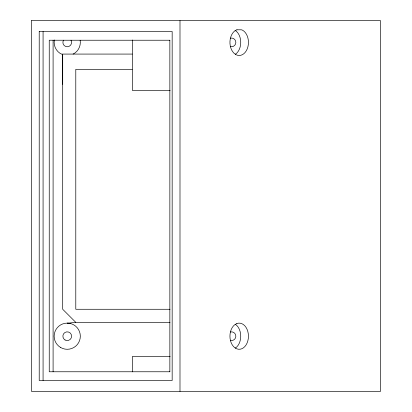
<?xml version="1.0" encoding="UTF-8"?>
<svg xmlns="http://www.w3.org/2000/svg" width="412" height="412" viewBox="0 0 412 412"><rect width="100%" height="100%" fill="white"/><g stroke="black" fill="none" stroke-linecap="round" stroke-linejoin="round"><path stroke-width="0.62" d="M43.075 380.492L43.075 31.508M53.096 371.768L53.096 40.232M132.242 54.075L62.696 54.075L62.696 309.273L75.787 322.359L170.002 322.359M132.35 371.825L132.35 356.504L170.141 356.504M132.35 40L132.35 90.398L170.141 90.398M169.852 371.768L169.852 40.232M179.993 391.4L179.993 20.6M62.696 84.316L62.696 54.075M236.957 29.793L235.298 30.529A13.086 9.255 90 0 0 233.872 53.107L236.014 54.688A13.086 9.255 90 0 0 247.885 46.901A13.086 9.255 90 0 0 242.374 30.112L241.375 29.793L236.879 29.793M67.686 323.178L75.787 322.359M169.857 40.232L49.244 40.232L49.244 371.768L169.857 371.768M62.696 54.616L60.075 53.354A13.086 13.086 0 0 1 54.379 39.974M132.185 69.345L75.787 69.345L75.787 309.273L170.002 309.273M67.238 323.116L70.627 323.564M230.385 331.979A4.362 4.362 0 0 1 235.844 336.243A4.362 4.362 0 0 1 230.318 340.41M80.155 40.278A13.086 13.086 0 0 1 73.14 54.08M230.354 38.187A4.362 4.362 0 0 1 235.844 42.4A4.362 4.362 0 0 1 230.354 46.613M71.019 40.221A4.362 4.362 0 0 1 67.238 46.762A4.362 4.362 0 0 1 63.463 40.221M235.108 30.359A13.086 9.255 90 0 1 240.737 42.194A13.086 9.255 90 0 1 235.376 54.271M235.288 324.275A13.086 9.255 90 0 1 240.737 336.269A13.086 9.255 90 0 1 235.206 348.186M31.508 20.6L31.508 391.4L380.492 391.4L380.492 20.6L31.508 20.6M39.217 31.508L39.217 380.492L172.17 380.492L172.165 31.508L39.217 31.508M236.843 323.549L234.603 324.841A13.086 9.255 90 0 0 234.526 347.507L236.756 348.83A13.086 9.255 90 0 0 248.446 336.269A13.086 9.255 90 0 0 236.843 323.549M60.693 347.537A13.086 13.086 0 0 0 80.325 336.202A13.086 13.086 0 0 0 60.693 324.872A13.086 13.086 0 0 0 60.693 347.537M65.06 339.982A4.362 4.362 0 0 0 71.6 336.202A4.362 4.362 0 0 0 65.06 332.427A4.362 4.362 0 0 0 65.06 339.982"/></g></svg>
